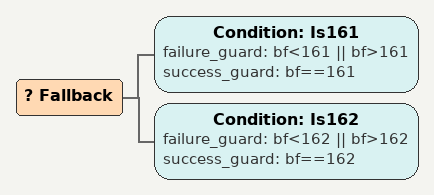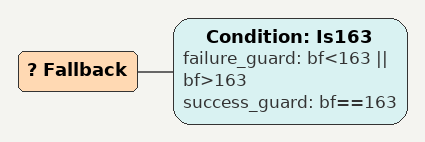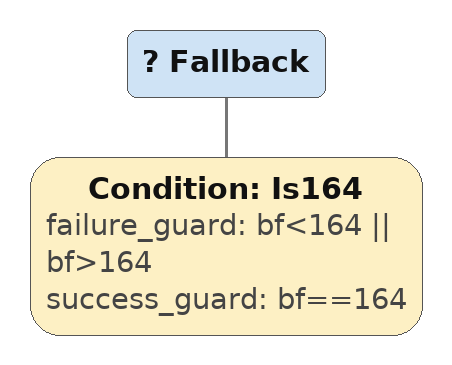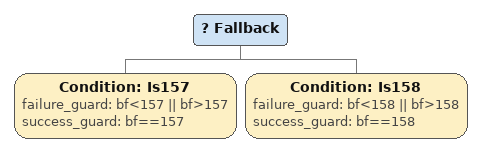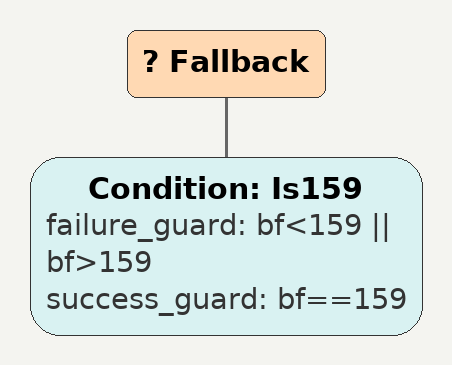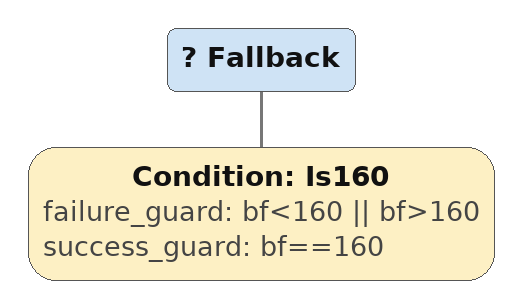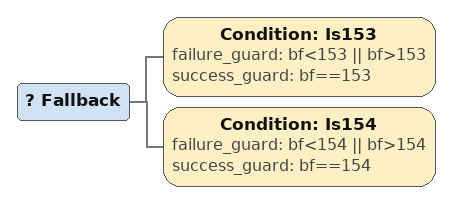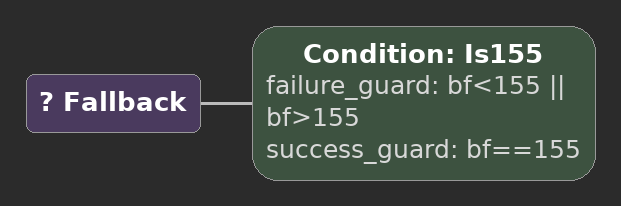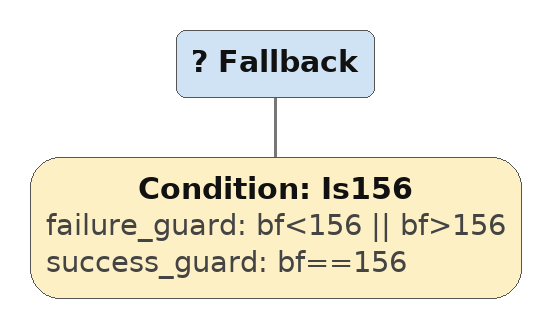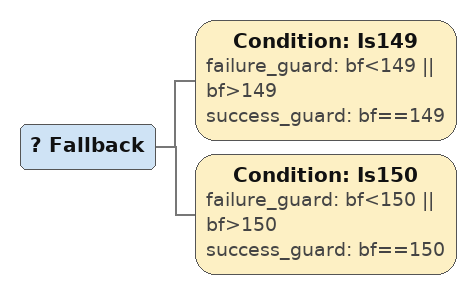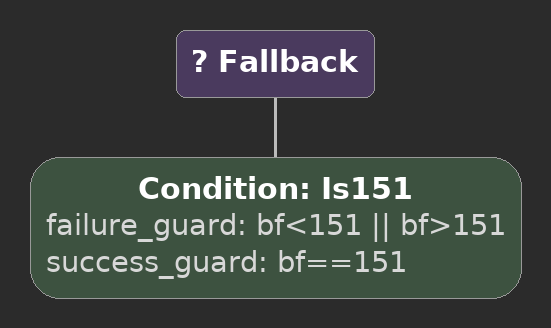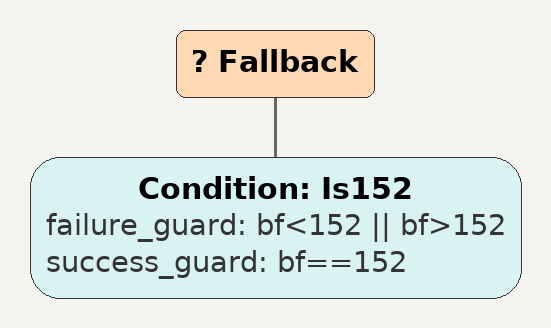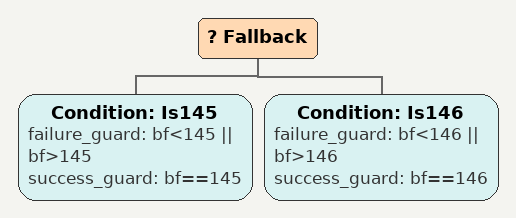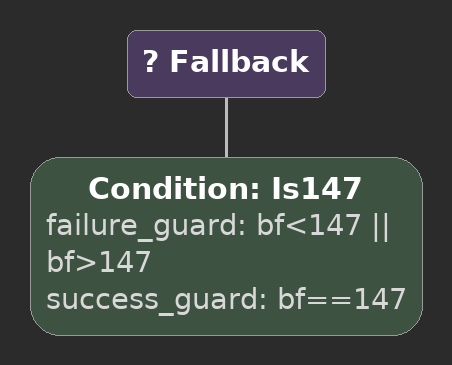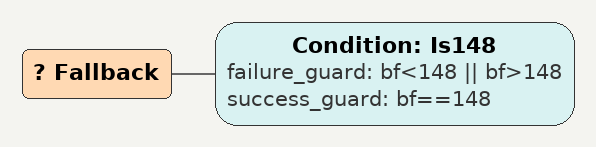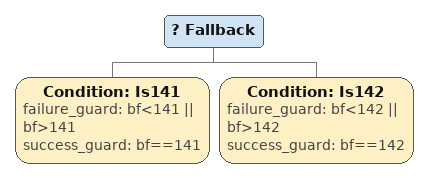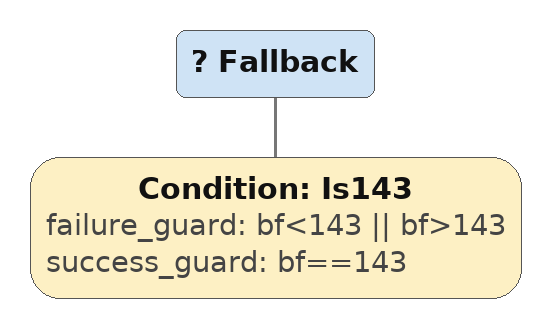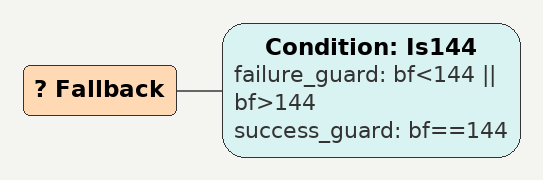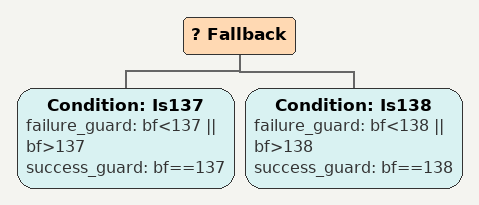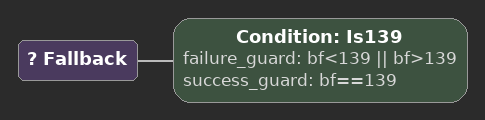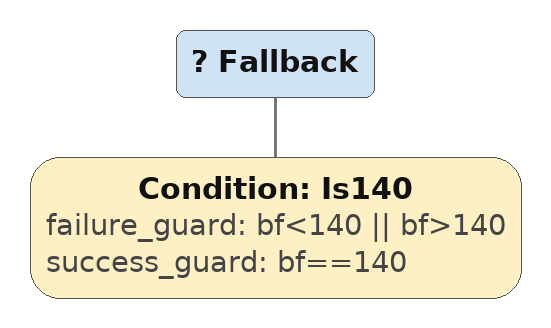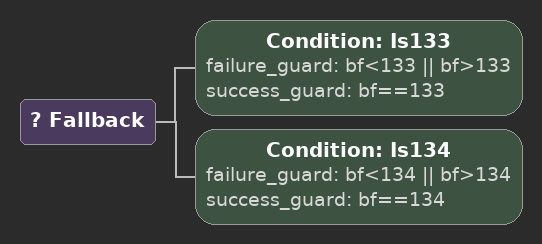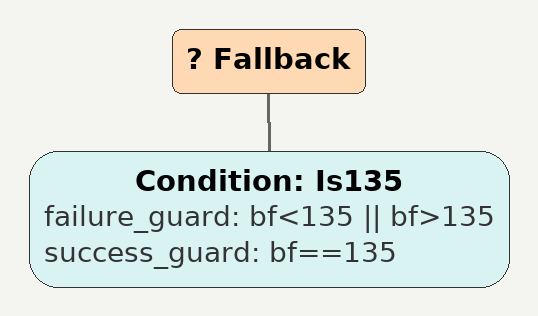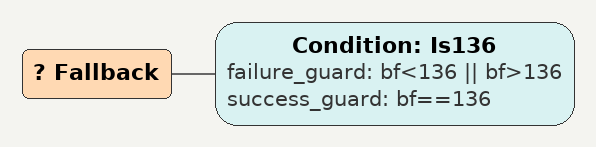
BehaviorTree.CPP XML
<Fallback>
    <Condition ID="Is161" failure_guard="bf&lt;161 || bf>161" success_guard="bf==161"/>
    <Condition ID="Is162" failure_guard="bf&lt;162 || bf>162" success_guard="bf==162"/>
        sequence160
        sequence
        children {
        } end_children
    } end_composite
</Fallback>

<Fallback>
    <Condition ID="Is163" failure_guard="bf&lt;163 || bf>163" success_guard="bf==163"/>
        sequence160
        sequence
        children {
        } end_children
    } end_composite
</Fallback>

<Fallback>
    <Condition ID="Is164" failure_guard="bf&lt;164 || bf>164" success_guard="bf==164"/>
        sequence160
        sequence
        children {
        } end_children
    } end_composite
</Fallback>

<Fallback>
    <Condition ID="Is157" failure_guard="bf&lt;157 || bf>157" success_guard="bf==157"/>
    <Condition ID="Is158" failure_guard="bf&lt;158 || bf>158" success_guard="bf==158"/>
        sequence156
        sequence
        children {
        } end_children
    } end_composite
</Fallback>

<Fallback>
    <Condition ID="Is159" failure_guard="bf&lt;159 || bf>159" success_guard="bf==159"/>
        sequence156
        sequence
        children {
        } end_children
    } end_composite
</Fallback>

<Fallback>
    <Condition ID="Is160" failure_guard="bf&lt;160 || bf>160" success_guard="bf==160"/>
        sequence156
        sequence
        children {
        } end_children
    } end_composite
</Fallback>

<Fallback>
    <Condition ID="Is153" failure_guard="bf&lt;153 || bf>153" success_guard="bf==153"/>
    <Condition ID="Is154" failure_guard="bf&lt;154 || bf>154" success_guard="bf==154"/>
        sequence152
        sequence
        children {
        } end_children
    } end_composite
</Fallback>

<Fallback>
    <Condition ID="Is155" failure_guard="bf&lt;155 || bf>155" success_guard="bf==155"/>
        sequence152
        sequence
        children {
        } end_children
    } end_composite
</Fallback>

<Fallback>
    <Condition ID="Is156" failure_guard="bf&lt;156 || bf>156" success_guard="bf==156"/>
        sequence152
        sequence
        children {
        } end_children
    } end_composite
</Fallback>

<Fallback>
    <Condition ID="Is149" failure_guard="bf&lt;149 || bf>149" success_guard="bf==149"/>
    <Condition ID="Is150" failure_guard="bf&lt;150 || bf>150" success_guard="bf==150"/>
        sequence148
        sequence
        children {
        } end_children
    } end_composite
</Fallback>

<Fallback>
    <Condition ID="Is151" failure_guard="bf&lt;151 || bf>151" success_guard="bf==151"/>
        sequence148
        sequence
        children {
        } end_children
    } end_composite
</Fallback>

<Fallback>
    <Condition ID="Is152" failure_guard="bf&lt;152 || bf>152" success_guard="bf==152"/>
        sequence148
        sequence
        children {
        } end_children
    } end_composite
</Fallback>

<Fallback>
    <Condition ID="Is145" failure_guard="bf&lt;145 || bf>145" success_guard="bf==145"/>
    <Condition ID="Is146" failure_guard="bf&lt;146 || bf>146" success_guard="bf==146"/>
        sequence144
        sequence
        children {
        } end_children
    } end_composite
</Fallback>

<Fallback>
    <Condition ID="Is147" failure_guard="bf&lt;147 || bf>147" success_guard="bf==147"/>
        sequence144
        sequence
        children {
        } end_children
    } end_composite
</Fallback>

<Fallback>
    <Condition ID="Is148" failure_guard="bf&lt;148 || bf>148" success_guard="bf==148"/>
        sequence144
        sequence
        children {
        } end_children
    } end_composite
</Fallback>

<Fallback>
    <Condition ID="Is141" failure_guard="bf&lt;141 || bf>141" success_guard="bf==141"/>
    <Condition ID="Is142" failure_guard="bf&lt;142 || bf>142" success_guard="bf==142"/>
        sequence140
        sequence
        children {
        } end_children
    } end_composite
</Fallback>

<Fallback>
    <Condition ID="Is143" failure_guard="bf&lt;143 || bf>143" success_guard="bf==143"/>
        sequence140
        sequence
        children {
        } end_children
    } end_composite
</Fallback>

<Fallback>
    <Condition ID="Is144" failure_guard="bf&lt;144 || bf>144" success_guard="bf==144"/>
        sequence140
        sequence
        children {
        } end_children
    } end_composite
</Fallback>

<Fallback>
    <Condition ID="Is137" failure_guard="bf&lt;137 || bf>137" success_guard="bf==137"/>
    <Condition ID="Is138" failure_guard="bf&lt;138 || bf>138" success_guard="bf==138"/>
        sequence136
        sequence
        children {
        } end_children
    } end_composite
</Fallback>

<Fallback>
    <Condition ID="Is139" failure_guard="bf&lt;139 || bf>139" success_guard="bf==139"/>
        sequence136
        sequence
        children {
        } end_children
    } end_composite
</Fallback>

<Fallback>
    <Condition ID="Is140" failure_guard="bf&lt;140 || bf>140" success_guard="bf==140"/>
        sequence136
        sequence
        children {
        } end_children
    } end_composite
</Fallback>

<Fallback>
    <Condition ID="Is133" failure_guard="bf&lt;133 || bf>133" success_guard="bf==133"/>
    <Condition ID="Is134" failure_guard="bf&lt;134 || bf>134" success_guard="bf==134"/>
        sequence132
        sequence
        children {
        } end_children
    } end_composite
</Fallback>

<Fallback>
    <Condition ID="Is135" failure_guard="bf&lt;135 || bf>135" success_guard="bf==135"/>
        sequence132
        sequence
        children {
        } end_children
    } end_composite
</Fallback>

<Fallback>
    <Condition ID="Is136" failure_guard="bf&lt;136 || bf>136" success_guard="bf==136"/>
        sequence132
        sequence
        children {
        } end_children
    } end_composite
</Fallback>
